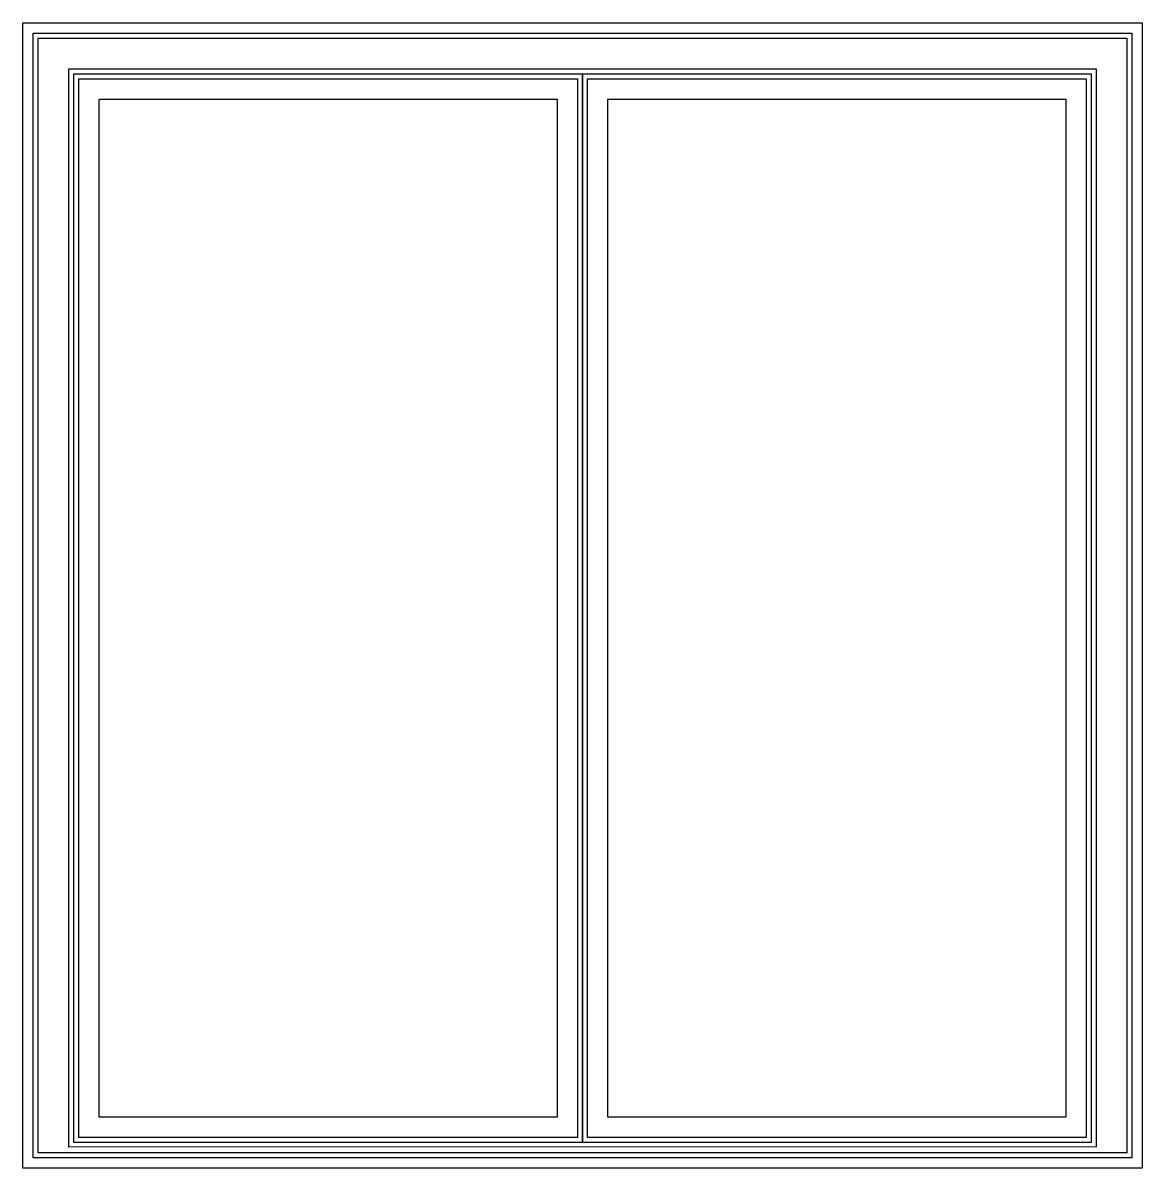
# Model space of a CAD drawing. Header units: millimetres. Extents: x 113.47 to 115.67, y 179.03 to 181.28.
import ezdxf

# ---------------------------------------------------------------- set-up
doc = ezdxf.new("R2010")
doc.units = ezdxf.units.MM
doc.header["$LTSCALE"] = 0.03

msp = doc.modelspace()

# ---------------------------------------------------------------- linework, layer by layer
at = {"ltscale": 0.01}
for points in [[(113.4732, 181.2789), (115.6732, 181.2789), (115.6732, 179.0289), (113.4732, 179.0289)], [(113.4932, 181.2589), (115.6532, 181.2589), (115.6532, 179.0489), (113.4932, 179.0489)], [(113.5032, 181.2489), (115.6432, 181.2489), (115.6432, 179.0589), (113.5032, 179.0589)], [(113.5632, 181.1889), (115.5832, 181.1889), (115.5832, 179.0707), (113.5632, 179.0699)], [(113.5732, 181.1789), (114.5732, 181.1789), (114.5732, 179.0789), (113.5732, 179.0789)], [(114.5732, 181.1789), (115.5732, 181.1789), (115.5732, 179.0789), (114.5732, 179.0789)], [(113.5832, 181.1689), (114.5632, 181.1689), (114.5632, 179.0889), (113.5832, 179.0889)], [(114.5832, 181.1689), (115.5632, 181.1689), (115.5632, 179.0889), (114.5832, 179.0889)], [(113.6232, 181.1289), (114.5232, 181.1289), (114.5232, 179.1289), (113.6232, 179.1289)], [(114.6232, 181.1289), (115.5232, 181.1289), (115.5232, 179.1289), (114.6232, 179.1289)]]:
    msp.add_lwpolyline(points, close=True, dxfattribs=at)

doc.saveas('drawing.dxf')
